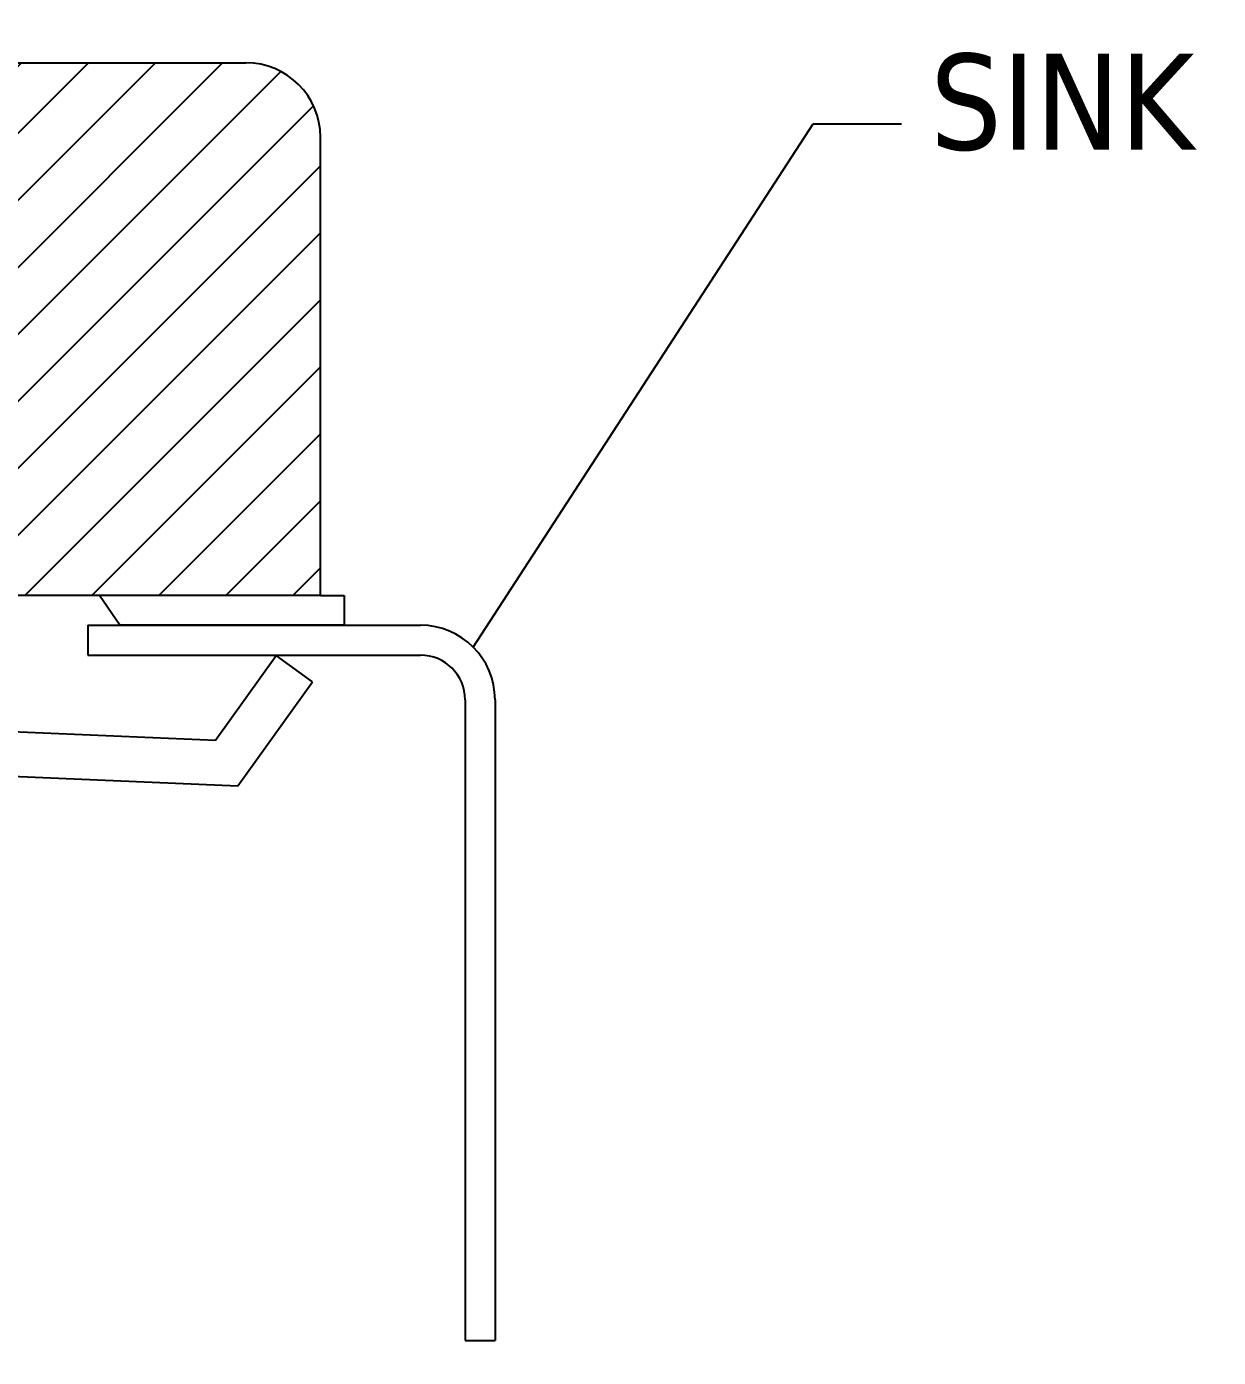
# Model space of a CAD drawing. Header units: millimetres. Extents: x 203 to 1207, y 243 to 948.
# Drawn here: x 725.4 to 786.2, y 661.8 to 729.7 of the extents above; entities that cross this region are included whole.
import ezdxf

# ---------------------------------------------------------------- set-up
doc = ezdxf.new("R2010")
doc.units = ezdxf.units.MM
doc.layers.add('CONT', color=7, linetype='Continuous')
doc.layers.add('尺寸標注', color=1, linetype='Continuous', lineweight=30)
doc.layers.add('細實線', color=1, linetype='Continuous', lineweight=13)
doc.styles.add('DIM', font='txt.shx', dxfattribs={"width": 0.7, "bigfont": 'chineset.shx'})
doc.styles.get("Standard").update_dxf_attribs({"font": 'arial.ttf'})
doc.dimstyles.new('mm+in(开孔纸尺寸)', dxfattribs={"dimscale": 3, "dimtxt": 3.8, "dimasz": 2, "dimexe": 1.25, "dimexo": 0.625, "dimgap": 2, "dimtad": 1, "dimtxsty": 'DIM', "dimcen": 0, "dimclrd": 256, "dimclre": 256, "dimclrt": 3, "dimadec": 0, "dimazin": 0, "dimtfac": 1, "dimtmove": 0, "dimatfit": 1, "dimfxl": 1, "dimlwd": -1, "dimarcsym": 0})

# ---------------------------------------------------------------- blocks, each defined once
blk = doc.blocks.new('efw')
at = {"layer": 'CONT', "lineweight": 25}
h = blk.add_hatch(dxfattribs=at)
h.set_pattern_fill('ANSI31', color=256, scale=0.808315, style=0)
h.set_pattern_definition([(45, (-2535.7435, -4394.8292), (-1.814719, 1.814719), [])])
edge = h.paths.add_edge_path()
edge.add_arc((-1986.415, -4346.403), 4.042, 0, 90)
edge.add_line((-1986.415, -4342.362), (-2086.081, -4342.362))
edge.add_spline(control_points=[(-2086.081, -4342.362), (-2085.299, -4343.424), (-2080.199, -4350.346), (-2087.264, -4362.29), (-2082.564, -4369.84), (-2081.703, -4371.223)], knot_values=[0, 0, 0, 0, 4.788302, 31.211075, 37.135874, 37.135874, 37.135874, 37.135874], degree=3, periodic=0)
edge.add_line((-2081.703, -4371.223), (-2028.106, -4371.223))
edge.add_line((-2028.106, -4371.223), (-2028.106, -4359.654))
edge.add_line((-2028.106, -4359.654), (-2019.238, -4359.654))
edge.add_line((-2019.238, -4359.654), (-2019.238, -4371.223))
edge.add_line((-2019.238, -4371.223), (-1982.373, -4371.223))
edge.add_line((-1982.373, -4371.223), (-1982.373, -4346.403))
at = {"lineweight": 25}
blk.add_line((-1982.809, -4375.897), (-1984.78, -4374.485), dxfattribs=at)
at = {"layer": 'CONT', "lineweight": 25}
for p, q in [((-2086.081, -4342.362), (-1986.415, -4342.362)), ((-1974.102, -4374.024), (-1955.692, -4345.68)), ((-1955.692, -4345.68), (-1950.913, -4345.68)), ((-1982.373, -4371.223), (-1982.373, -4346.403)), ((-1982.373, -4371.223), (-2019.238, -4371.223)), ((-1993.235, -4372.84), (-1994.339, -4371.223)), ((-1982.373, -4371.223), (-1981.089, -4371.223)), ((-1981.089, -4371.223), (-1981.089, -4372.84)), ((-1994.969, -4372.84), (-1976.96, -4372.84)), ((-1994.969, -4372.84), (-1994.969, -4374.457)), ((-1981.089, -4372.84), (-1993.235, -4372.84)), ((-1994.969, -4374.457), (-1976.96, -4374.457)), ((-1988.056, -4379.059), (-1984.78, -4374.485)), ((-1986.848, -4381.537), (-1982.809, -4375.897)), ((-1974.535, -4376.882), (-1974.535, -4411.58)), ((-1972.918, -4376.882), (-1972.918, -4411.58)), ((-2021.233, -4377.667), (-1988.056, -4379.059)), ((-2021.233, -4380.094), (-1986.848, -4381.537)), ((-1974.535, -4411.58), (-1972.918, -4411.58))]:
    blk.add_line(p, q, dxfattribs=at)
for centre, radius in [((-1986.415, -4346.403), 4.042), ((-1976.96, -4376.882), 4.042), ((-1976.96, -4376.882), 2.425)]:
    blk.add_arc(centre, radius, 0, 90, dxfattribs=at)
at = {"layer": 'CONT', "insert": (-1949.355, -4341.875), "char_height": 5.1975, "width": 14.86429, "attachment_point": 1}
blk.add_mtext('{\\fTahoma|b0|i0|c0|p34;SINK\\P }', dxfattribs=at)
blk = doc.blocks.new('*D22')
at = {"layer": 'Defpoints', "color": 0}
for p in [(874.847, 808.323), (485.547, 604.145), (874.847, 604.145)]:
    blk.add_point(p, dxfattribs=at)
at = {"layer": '尺寸標注', "lineweight": -2}
for p, q in [((485.547, 606.02), (485.547, 812.073)), ((874.847, 606.02), (874.847, 812.073))]:
    blk.add_line(p, q, dxfattribs=at)
at = {"layer": '尺寸標注'}
blk.add_line((491.547, 808.323), (868.847, 808.323), dxfattribs=at)
for points in [[(491.547, 809.323), (491.547, 807.323), (485.547, 808.323)], [(868.847, 807.323), (868.847, 809.323), (874.847, 808.323)]]:
    blk.add_solid(points, dxfattribs=at)
at = {"layer": '尺寸標注', "color": 3, "insert": (680.197, 820.973), "char_height": 11.4, "attachment_point": 5, "style": 'DIM'}
blk.add_mtext('389,3mm [15 5/16"]', dxfattribs=at)
blk = doc.blocks.new('*D23')
at = {"layer": 'Defpoints', "color": 0}
for p in [(881.197, 849.183), (479.197, 604.083), (881.197, 604.145)]:
    blk.add_point(p, dxfattribs=at)
at = {"layer": '尺寸標注', "lineweight": -2}
for p, q in [((479.197, 605.958), (479.197, 852.933)), ((881.197, 606.02), (881.197, 852.933))]:
    blk.add_line(p, q, dxfattribs=at)
at = {"layer": '尺寸標注'}
blk.add_line((485.197, 849.183), (875.197, 849.183), dxfattribs=at)
for points in [[(485.197, 850.183), (485.197, 848.183), (479.197, 849.183)], [(875.197, 848.183), (875.197, 850.183), (881.197, 849.183)]]:
    blk.add_solid(points, dxfattribs=at)
at = {"layer": '尺寸標注', "color": 3, "insert": (680.197, 860.883), "char_height": 11.4, "attachment_point": 5, "style": 'DIM'}
blk.add_mtext('402mm [15 13/16"]', dxfattribs=at)
blk = doc.blocks.new('*D24')
at = {"layer": 'Defpoints', "color": 0}
for p in [(887.547, 889.015), (472.847, 604.145), (887.547, 604.145)]:
    blk.add_point(p, dxfattribs=at)
at = {"layer": '尺寸標注', "lineweight": -2}
for p, q in [((472.847, 606.02), (472.847, 892.765)), ((887.547, 606.02), (887.547, 892.765))]:
    blk.add_line(p, q, dxfattribs=at)
at = {"layer": '尺寸標注'}
blk.add_line((478.847, 889.015), (881.547, 889.015), dxfattribs=at)
for points in [[(478.847, 890.015), (478.847, 888.015), (472.847, 889.015)], [(881.547, 888.015), (881.547, 890.015), (887.547, 889.015)]]:
    blk.add_solid(points, dxfattribs=at)
at = {"layer": '尺寸標注', "color": 3, "insert": (680.197, 901.665), "char_height": 11.4, "attachment_point": 5, "style": 'DIM'}
blk.add_mtext('414,7mm [16 5/16"]', dxfattribs=at)
blk = doc.blocks.new('*D25')
at = {"layer": 'Defpoints', "color": 0}
for p in [(680.197, 787.495), (680.119, 420.795), (1068.456, 420.795)]:
    blk.add_point(p, dxfattribs=at)
at = {"layer": '尺寸標注', "lineweight": -2}
for p, q in [((682.072, 787.495), (1072.206, 787.495)), ((681.994, 420.795), (1072.206, 420.795))]:
    blk.add_line(p, q, dxfattribs=at)
at = {"layer": '尺寸標注'}
blk.add_line((1068.456, 781.495), (1068.456, 426.795), dxfattribs=at)
for points in [[(1069.456, 781.495), (1067.456, 781.495), (1068.456, 787.495)], [(1067.456, 426.795), (1069.456, 426.795), (1068.456, 420.795)]]:
    blk.add_solid(points, dxfattribs=at)
at = {"layer": '尺寸標注', "color": 3, "insert": (1055.806, 604.145), "char_height": 11.4, "attachment_point": 5, "rotation": 90, "style": 'DIM'}
blk.add_mtext('366,7mm [14 7/16"]', dxfattribs=at)
blk = doc.blocks.new('*D26')
at = {"layer": 'Defpoints', "color": 0}
for p in [(680.197, 781.145), (1018.529, 781.145), (680.197, 427.145)]:
    blk.add_point(p, dxfattribs=at)
at = {"layer": '尺寸標注', "lineweight": -2}
for p, q in [((682.072, 781.145), (1022.279, 781.145)), ((682.072, 427.145), (1022.279, 427.145))]:
    blk.add_line(p, q, dxfattribs=at)
at = {"layer": '尺寸標注'}
blk.add_line((1018.529, 433.145), (1018.529, 775.145), dxfattribs=at)
for points in [[(1019.529, 775.145), (1017.529, 775.145), (1018.529, 781.145)], [(1017.529, 433.145), (1019.529, 433.145), (1018.529, 427.145)]]:
    blk.add_solid(points, dxfattribs=at)
at = {"layer": '尺寸標注', "color": 3, "insert": (1006.829, 604.145), "char_height": 11.4, "attachment_point": 5, "rotation": 90, "style": 'DIM'}
blk.add_mtext('354mm [13 15/16"]', dxfattribs=at)
blk = doc.blocks.new('*D27')
at = {"layer": 'Defpoints', "color": 0}
for p in [(680.134, 774.795), (680.197, 433.495), (960.742, 433.495)]:
    blk.add_point(p, dxfattribs=at)
at = {"layer": '尺寸標注', "lineweight": -2}
for p, q in [((682.009, 774.795), (964.492, 774.795)), ((682.072, 433.495), (964.492, 433.495))]:
    blk.add_line(p, q, dxfattribs=at)
at = {"layer": '尺寸標注'}
blk.add_line((960.742, 768.795), (960.742, 439.495), dxfattribs=at)
for points in [[(961.742, 768.795), (959.742, 768.795), (960.742, 774.795)], [(959.742, 439.495), (961.742, 439.495), (960.742, 433.495)]]:
    blk.add_solid(points, dxfattribs=at)
at = {"layer": '尺寸標注', "color": 3, "insert": (948.092, 604.145), "char_height": 11.4, "attachment_point": 5, "rotation": 90, "style": 'DIM'}
blk.add_mtext('341,3mm [13 7/16"]', dxfattribs=at)

msp = doc.modelspace()

# ---------------------------------------------------------------- block references
at = {"layer": '細實線', "xscale": 0.9407999999999995, "yscale": 0.9407999999999995, "zscale": 0.9407999999999995}
msp.add_blockref('efw', (2605.42, 4813.111), dxfattribs=at)

# ---------------------------------------------------------------- dimensions: what is measured, and where the dimension line sits
at = {"layer": '尺寸標注'}
for base, p1, p2, picture, middle in [((887.547, 889.015), (472.847, 604.145), (887.547, 604.145), '*D24', (680.197, 901.665)), ((881.197, 849.183), (479.197, 604.083), (881.197, 604.145), '*D23', (680.197, 860.883)), ((874.847, 808.323), (485.547, 604.145), (874.847, 604.145), '*D22', (680.197, 820.973))]:
    dim = msp.add_linear_dim(base=base, p1=p1, p2=p2, dimstyle='mm+in(开孔纸尺寸)', override={"dimpost": 'mm', "dimtofl": 0}, dxfattribs=at)
    dim.commit()
    dim.dimension.update_dxf_attribs({"geometry": picture, "text_midpoint": middle})
for base, p1, p2, picture, middle in [((1068.456, 420.795), (680.197, 787.495), (680.119, 420.795), '*D25', (1055.806, 604.145)), ((1018.529, 781.145), (680.197, 427.145), (680.197, 781.145), '*D26', (1006.829, 604.145)), ((960.742, 433.495), (680.134, 774.795), (680.197, 433.495), '*D27', (948.092, 604.145))]:
    dim = msp.add_linear_dim(base=base, p1=p1, p2=p2, angle=90, dimstyle='mm+in(开孔纸尺寸)', override={"dimpost": 'mm', "dimtofl": 0}, dxfattribs=at)
    dim.commit()
    dim.dimension.update_dxf_attribs({"geometry": picture, "text_midpoint": middle})

doc.saveas('drawing.dxf')
